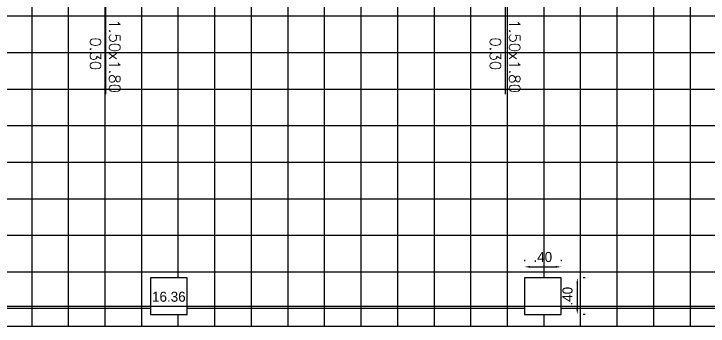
# Model space of a CAD drawing. Extents: x 381 to 417.7, y 184.4 to 253.5.
# Drawn here: x 402.2 to 409.79, y 233.14 to 236.56 of the extents above; entities that cross this region are included whole.
import ezdxf

# ---------------------------------------------------------------- set-up
doc = ezdxf.new("R2010")
doc.units = 0
doc.header["$MEASUREMENT"] = 0
doc.layers.get('0').update_dxf_attribs({"linetype": 'CONTINUOUS'})
doc.layers.get('DEFPOINTS').update_dxf_attribs({"linetype": 'CONTINUOUS'})
doc.layers.add('COTAEX', color=7, linetype='CONTINUOUS')
doc.layers.add('PAREDE', color=6, linetype='CONTINUOUS')
doc.styles.add('ADRIANA', font='romans.shx', dxfattribs={"height": 0.12})
doc.styles.add('EXECUÇÃO', font='', dxfattribs={"height": 0.11})
doc.styles.get('EXECUÇÃO').set_extended_font_data('AvantGarde Md BT')
doc.dimstyles.new('COTAEXEC', dxfattribs={"dimscale": 0.05, "dimtxt": 0.11, "dimasz": 1.2, "dimexe": 1.25, "dimexo": 4, "dimgap": 1, "dimtad": 1, "dimrnd": 0.005, "dimzin": 4, "dimdsep": 46, "dimtxsty": 'EXECUÇÃO', "dimcen": 2.5, "dimdle": 0.15, "dimclrd": 2, "dimclre": 2, "dimclrt": 220, "dimadec": 0, "dimazin": 0, "dimtfac": 0.075, "dimtmove": 2, "dimatfit": 3, "dimfxl": 1, "dimtolj": 1, "dimtzin": 0, "dimarcsym": 0})
pattern_1 = [(0, (0, 18.93943), (0, 0.4), []), (90, (0, 18.93943), (-0.4, 2e-17), [])]

# ---------------------------------------------------------------- blocks, each defined once
blk = doc.blocks.new('*D63')
at = {"color": 2, "linetype": 'ByBlock'}
for p, q in [((395.7165, 214.4054), (395.7165, 214.4817)), ((412.0764, 214.4054), (412.0764, 214.4817)), ((412.0164, 214.4192), (395.7765, 214.4192))]:
    blk.add_line(p, q, dxfattribs=at)
for points in [[(395.7765, 214.4292), (395.7765, 214.4092), (395.7165, 214.4192)], [(412.0164, 214.4292), (412.0164, 214.4092), (412.0764, 214.4192)]]:
    blk.add_solid(points, dxfattribs=at)
at = {"layer": 'DEFPOINTS', "color": 0, "linetype": 'ByBlock'}
for p in [(395.7165, 214.4192), (395.7165, 214.2054), (412.0764, 214.2054)]:
    blk.add_point(p, dxfattribs=at)
at = {"color": 220, "linetype": 'ByBlock', "insert": (403.8964, 214.5264), "char_height": 0.11, "attachment_point": 5, "style": 'EXECUÇÃO'}
blk.add_mtext('\\A1;16.36', dxfattribs=at)
blk = doc.blocks.new('*D66')
at = {"color": 2, "linetype": 'ByBlock'}
for p, q in [((407.7864, 233.8721), (407.7864, 233.8559)), ((408.1864, 233.8721), (408.1864, 233.8559)), ((407.8464, 233.7934), (408.1264, 233.7934))]:
    blk.add_line(p, q, dxfattribs=at)
for points in [[(407.8464, 233.8034), (407.8464, 233.7834), (407.7864, 233.7934)], [(408.1264, 233.8034), (408.1264, 233.7834), (408.1864, 233.7934)]]:
    blk.add_solid(points, dxfattribs=at)
at = {"layer": 'DEFPOINTS', "color": 0, "linetype": 'ByBlock'}
for p in [(408.1864, 233.7934), (407.7864, 233.6721), (408.1864, 233.6721)]:
    blk.add_point(p, dxfattribs=at)
at = {"color": 220, "linetype": 'ByBlock', "insert": (407.9864, 233.9006), "char_height": 0.11, "attachment_point": 5, "style": 'EXECUÇÃO'}
blk.add_mtext('\\A1;.40', dxfattribs=at)
blk = doc.blocks.new('*D67')
at = {"color": 2, "linetype": 'ByBlock'}
for p, q in [((408.3864, 233.6721), (408.3646, 233.6721)), ((408.3021, 233.6121), (408.3021, 233.3321)), ((408.3864, 233.2721), (408.3646, 233.2721))]:
    blk.add_line(p, q, dxfattribs=at)
for points in [[(408.2921, 233.6121), (408.3121, 233.6121), (408.3021, 233.6721)], [(408.2921, 233.3321), (408.3121, 233.3321), (408.3021, 233.2721)]]:
    blk.add_solid(points, dxfattribs=at)
at = {"layer": 'DEFPOINTS', "color": 0, "linetype": 'ByBlock'}
for p in [(408.1864, 233.6721), (408.1864, 233.2721), (408.3021, 233.2721)]:
    blk.add_point(p, dxfattribs=at)
at = {"color": 220, "linetype": 'ByBlock', "insert": (408.195, 233.4721), "char_height": 0.11, "attachment_point": 5, "rotation": 90, "style": 'EXECUÇÃO'}
blk.add_mtext('\\A1;.40', dxfattribs=at)

msp = doc.modelspace()

# ---------------------------------------------------------------- hatches: boundary and pattern name
h = msp.add_hatch()
h.set_pattern_fill('_U', color=44, scale=0.4, style=0, double=1, pattern_type=0)
h.set_pattern_definition(pattern_1)
h.paths.add_polyline_path([(401.3193, 233.1449), (402.2027, 233.1449), (402.2027, 236.6449), (402.2014, 236.6449), (402.2014, 238.2482), (401.5934, 238.2482), (401.1629, 238.2482), (399.1201, 238.2482), (399.0701, 238.2482), (398.8201, 238.2482), (398.7701, 238.2482), (396.3469, 238.2482), (396.2969, 238.2482), (395.7165, 238.2482), (395.7165, 233.1449)])
h.paths.add_polyline_path([(399.6064, 233.6721), (400.0064, 233.6721), (400.0064, 233.2721), (399.6064, 233.2721)], flags=16)
h.paths.add_polyline_path([(396.1665, 233.6721), (396.1665, 233.2721), (395.7665, 233.2721), (395.7665, 233.6721)], flags=16)
h.paths.add_polyline_path([(395.8173, 235.5345), (395.8173, 235.8585), (395.9845, 235.8585), (395.9845, 235.5345)], flags=24)
h.paths.add_polyline_path([(401.5688, 237.3738), (401.9945, 237.3738), (401.9945, 237.5538), (401.5688, 237.5538)], flags=24)
h.paths.add_polyline_path([(401.2555, 237.584), (402.1612, 237.584), (402.1612, 237.764), (401.2555, 237.764)], flags=24)
h.paths.add_polyline_path([(398.9108, 235.7165), (399.8108, 235.7165), (399.8108, 236.0165), (398.9108, 236.0165)], flags=24)
h = msp.add_hatch()
h.set_pattern_fill('_U', color=44, scale=0.4, style=0, double=1, pattern_type=0)
h.set_pattern_definition(pattern_1)
h.paths.add_polyline_path([(412.0764, 233.1449), (412.0764, 236.6449), (408.5764, 236.6449), (402.2027, 236.6449), (402.2027, 233.1449)])
h.paths.add_polyline_path([(408.1864, 233.6721), (408.1864, 233.2721), (407.7864, 233.2721), (407.7864, 233.6721)], flags=16)
h.paths.add_polyline_path([(411.5514, 233.6721), (411.9514, 233.6721), (411.9514, 233.2721), (411.5514, 233.2721)], flags=16)
h.paths.add_polyline_path([(404.0964, 233.6721), (404.0964, 233.2721), (403.6964, 233.2721), (403.6964, 233.6721)], flags=16)
h.paths.add_polyline_path([(403.6822, 233.5505), (404.1107, 233.5505), (404.1107, 233.3812), (403.6822, 233.3812)], flags=24)
h.paths.add_polyline_path([(403.0043, 236.3179), (403.0043, 235.8921), (403.1843, 235.8921), (403.1843, 236.3179)], flags=24)
h.paths.add_polyline_path([(403.2145, 236.4988), (403.2145, 235.5931), (403.3945, 235.5931), (403.3945, 236.4988)], flags=24)
h.paths.add_polyline_path([(407.3787, 236.3179), (407.3787, 235.8921), (407.5587, 235.8921), (407.5587, 236.3179)], flags=24)
h.paths.add_polyline_path([(407.5889, 236.4988), (407.5889, 235.5931), (407.7689, 235.5931), (407.7689, 236.4988)], flags=24)

# ---------------------------------------------------------------- linework, layer by layer
msp.add_line((401.3193, 233.1449), (412.0764, 233.1449))
at = {"layer": 'COTAEX'}
for p, q in [((403.202, 236.6449), (403.202, 235.6852)), ((407.5764, 236.6449), (407.5764, 235.6852))]:
    msp.add_line(p, q, dxfattribs=at)
at = {"layer": 'PAREDE'}
for points in [[(403.6964, 233.2721), (404.0964, 233.2721), (404.0964, 233.6721), (403.6964, 233.6721), (403.6964, 233.2721)], [(407.7864, 233.2721), (408.1864, 233.2721), (408.1864, 233.6721), (407.7864, 233.6721), (407.7864, 233.2721)]]:
    msp.add_lwpolyline(points, dxfattribs=at)

# ---------------------------------------------------------------- texts
at = {"layer": 'COTAEX', "style": 'ADRIANA'}
for s, p in [('1.50x1.80', (403.2445, 236.5031)), ('1.50x1.80', (407.6189, 236.5031)), ('0.30', (403.0343, 236.305)), ('0.30', (407.4087, 236.305))]:
    msp.add_text(s, height=0.12, rotation=270, dxfattribs=at).set_placement(p)

# ---------------------------------------------------------------- dimensions: what is measured, and where the dimension line sits
at = {"color": 7}
dim = msp.add_linear_dim(base=(408.1864, 233.7934), p1=(407.7864, 233.6721), p2=(408.1864, 233.6721), dimstyle='COTAEXEC', dxfattribs=at)
dim.commit()
dim.dimension.update_dxf_attribs({"geometry": '*D66', "text_midpoint": (407.9864, 233.9006)})
dim = msp.add_linear_dim(base=(408.3639, 233.2721), p1=(408.2482, 233.6721), p2=(408.2482, 233.2721), angle=90, dimstyle='COTAEXEC', dxfattribs=at)
dim.commit()
dim.dimension.update_dxf_attribs({"geometry": '*D67', "text_midpoint": (408.2568, 233.4721), "insert": (0.0618, 0)})
at = {"color": 6}
dim = msp.add_linear_dim(base=(395.7165, 233.3587), p1=(412.0764, 233.1449), p2=(395.7165, 233.1449), dimstyle='COTAEXEC', dxfattribs=at)
dim.commit()
dim.dimension.update_dxf_attribs({"geometry": '*D63', "text_midpoint": (403.8964, 233.4658), "insert": (0, 18.9394)})

doc.saveas('drawing.dxf')
